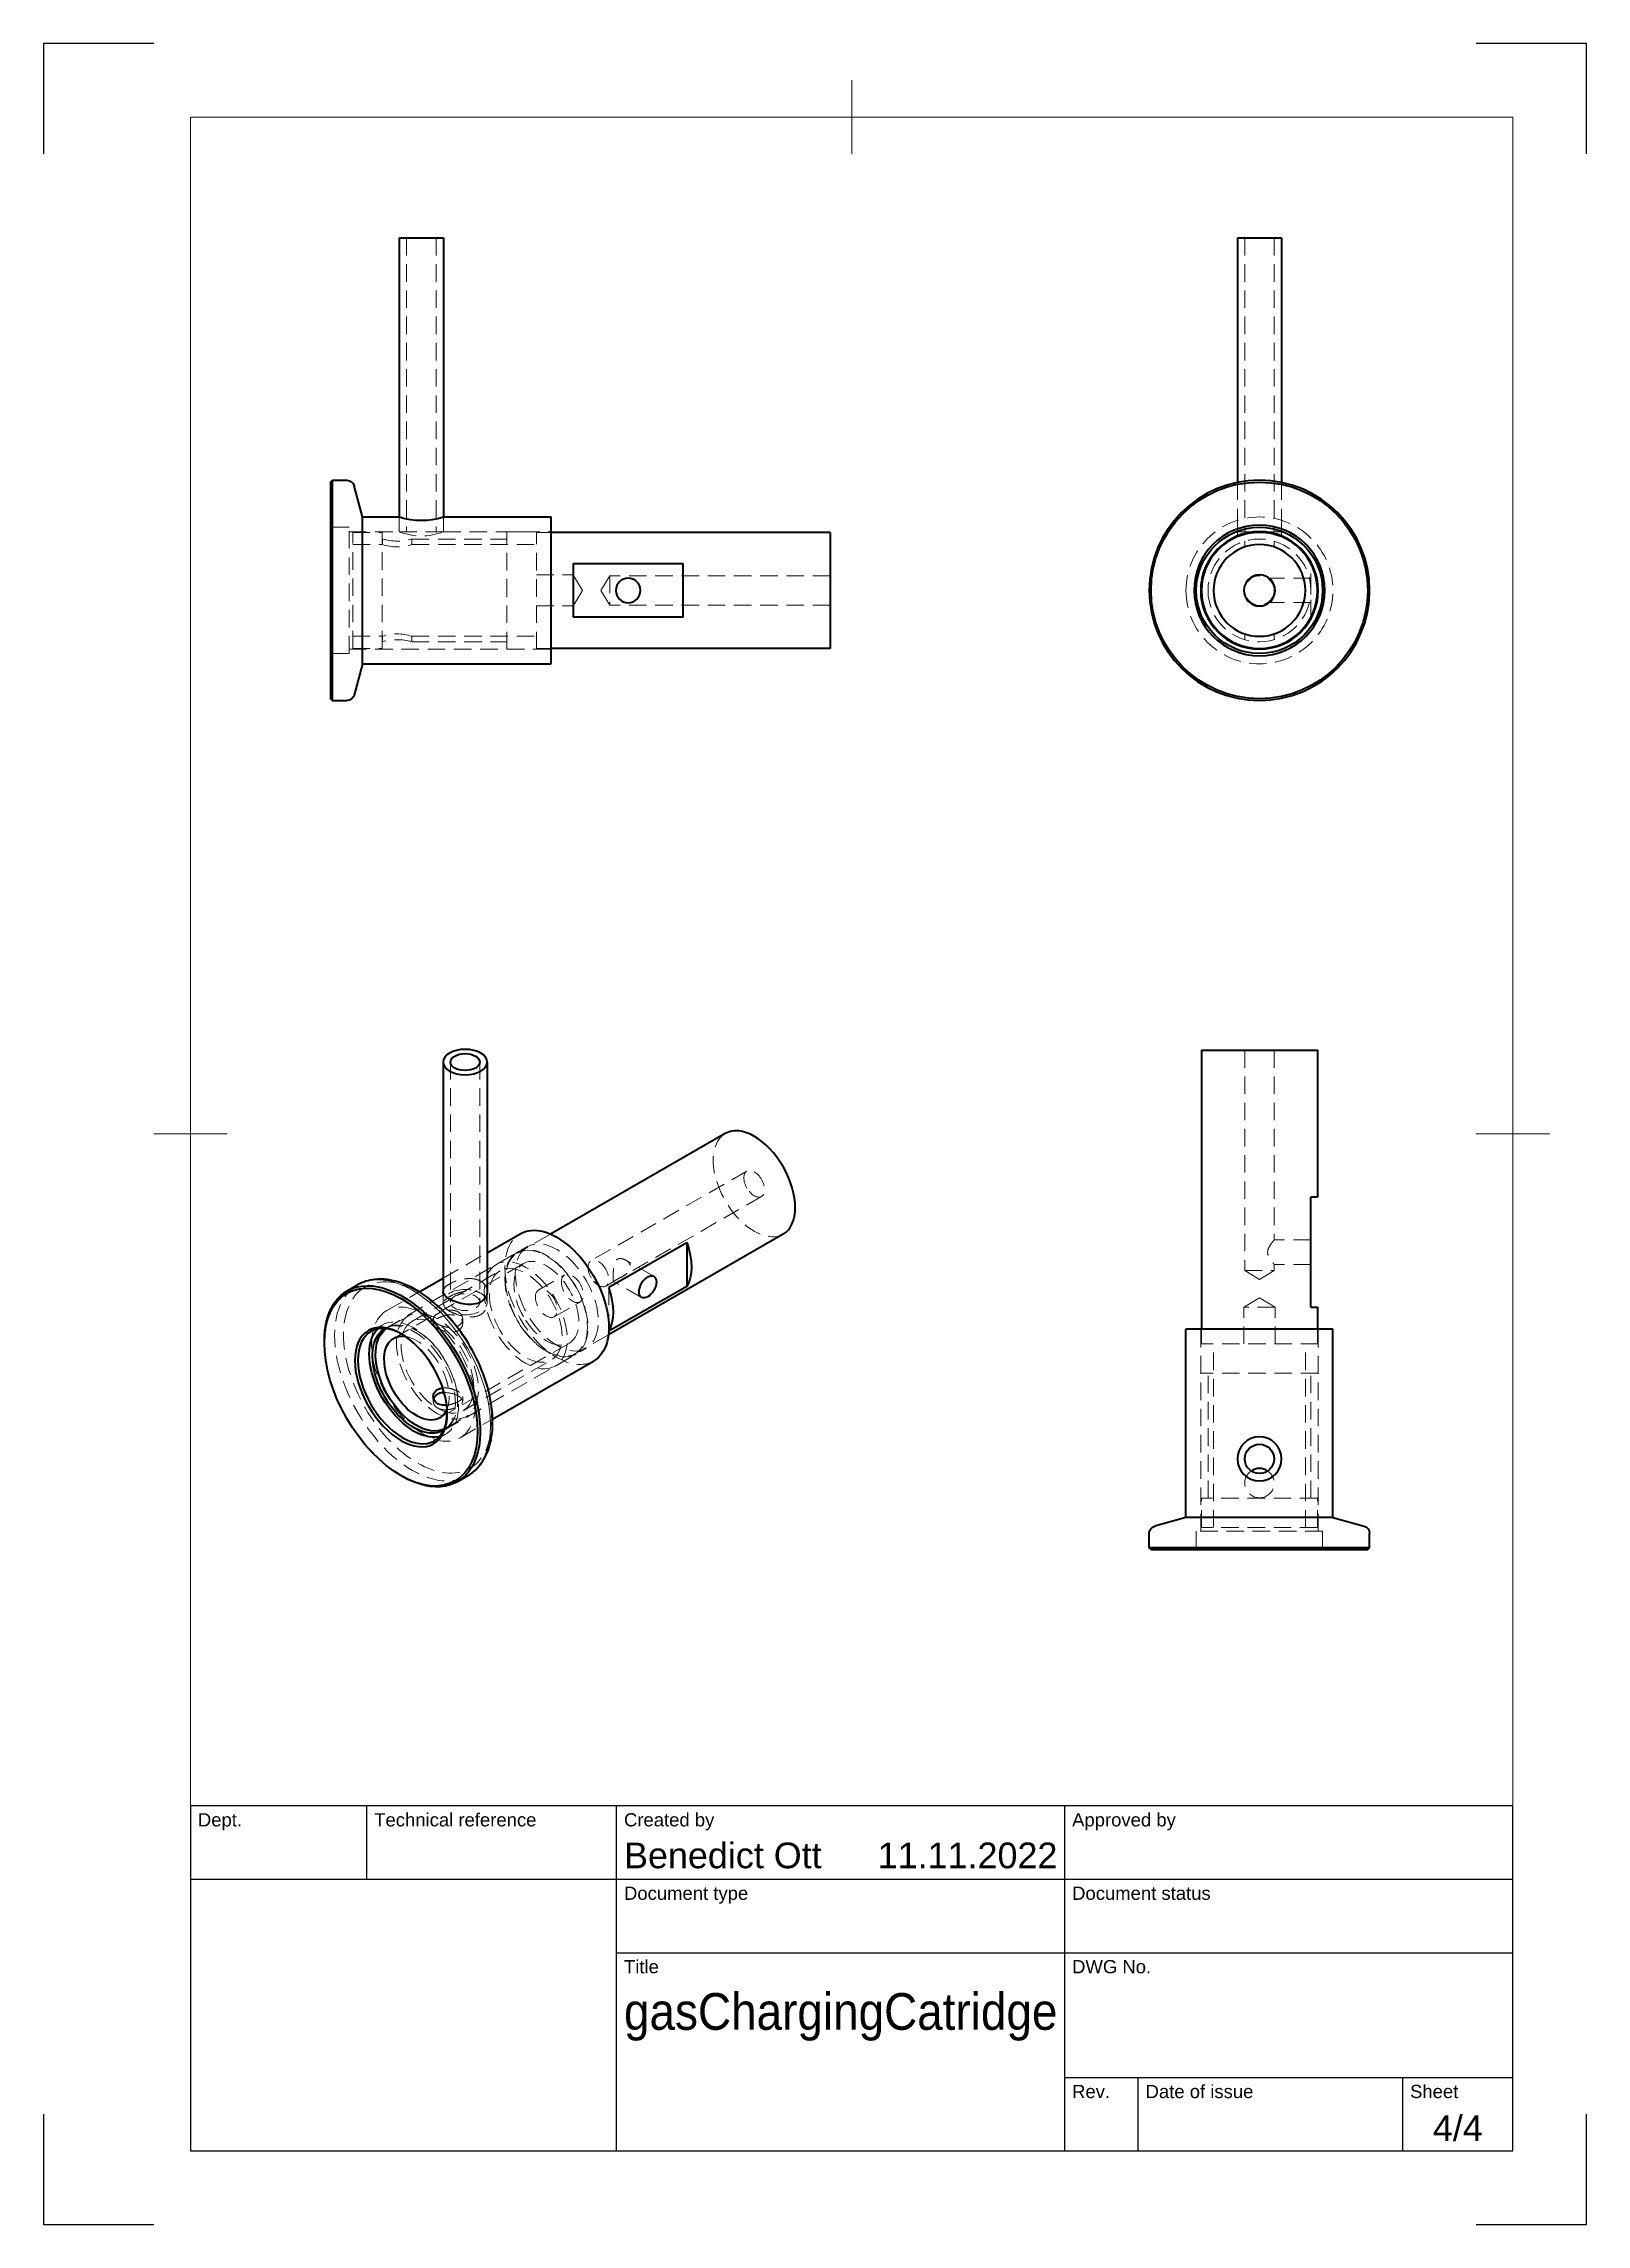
# Model space of a CAD drawing. Header units: millimetres. Extents: x 0 to 210, y 0 to 297.
import ezdxf
from ezdxf.enums import TextEntityAlignment as Align

# ---------------------------------------------------------------- set-up
doc = ezdxf.new("R2010")
doc.units = ezdxf.units.MM
doc.header["$LTSCALE"] = 0.75
doc.linetypes.add('HIDDEN2', pattern=[4.7625, 3.175, -1.5875])
for name, color, linetype, lineweight in [('BORDER', 7, 'Continuous', 18), ('Hidden', 7, 'HIDDEN2', 18), ('Hidden Narrow', 7, 'HIDDEN2', 18), ('TITLEBLOCK', 7, 'Continuous', 25), ('Visible', 7, 'Continuous', 35), ('Visible Narrow', 7, 'Continuous', 18)]:
    doc.layers.add(name, color=color, linetype=linetype, lineweight=lineweight)
doc.styles.add('FusionTitle', font='arial.ttf')

# ---------------------------------------------------------------- blocks, each defined once
blk = doc.blocks.new('ISO_A4(P)_SHEET')
at = {"layer": 'BORDER'}
for p, q in [((110, 292), (110, 282)), ((200, 287), (20, 287)), ((20, 287), (20, 10)), ((200, 287), (200, 10)), ((15, 148.5), (25, 148.5)), ((205, 148.5), (195, 148.5)), ((20, 10), (200, 10))]:
    blk.add_line(p, q, dxfattribs=at)
at = {"layer": 'Defpoints'}
for p, q in [((15, 297), (0, 297)), ((0, 297), (0, 282)), ((210, 297), (195, 297)), ((210, 282), (210, 297)), ((0, 15), (0, 0)), ((210, 0), (210, 15)), ((0, 0), (15, 0)), ((195, 0), (210, 0))]:
    blk.add_line(p, q, dxfattribs=at)
blk = doc.blocks.new('ISO_TITLEBLOCK')
at = {"layer": 'TITLEBLOCK'}
for p, q in [((0, 47), (-180, 47)), ((-180, 47), (-180, 0)), ((-156, 37), (-156, 47)), ((-122, 0), (-122, 47)), ((-61, 0), (-61, 47)), ((0, 0), (0, 47)), ((-180, 37), (0, 37)), ((-122, 27), (0, 27)), ((-61, 10), (0, 10)), ((-51, 0), (-51, 10)), ((-15, 0), (-15, 10)), ((-180, 0), (0, 0))]:
    blk.add_line(p, q, dxfattribs=at)
at = {"layer": 'TITLEBLOCK', "style": 'FusionTitle'}
for s, p in [('Dept.', (-179, 46)), ('Technical reference', (-155, 46)), ('Created by', (-121, 46)), ('Approved by', (-60, 46)), ('Document type', (-121, 36)), ('Document status', (-60, 36)), ('Title', (-121, 26)), ('DWG No.', (-60, 26)), ('Rev.', (-60, 9)), ('Date of issue', (-50, 9)), ('Sheet', (-14, 9))]:
    blk.add_text(s, height=1.8, dxfattribs=at).set_placement(p, align=Align.TOP_LEFT)
for tag, height, p in [('DEPT', 3.5, (-179, 42)), ('TECHNICAL_REFERENCE', 3.5, (-155, 42)), ('CREATED_BY', 3.5, (-121, 42)), ('APPROVED_BY', 3.5, (-60, 42)), ('DOCUMENT_TYPE', 3.5, (-121, 32)), ('DOCUMENT_STATUS', 3.5, (-60, 32)), ('TITLE_1', 5, (-121, 21.5)), ('TITLE_2', 5, (-121, 14)), ('TITLE_3', 5, (-121, 6.5)), ('DATE_OF_ISSUE', 3.5, (-50, 5))]:
    blk.add_attdef(tag, text='', height=height, dxfattribs=at).set_placement(p, align=Align.TOP_LEFT)
for tag, p in [('CREATED_DATE', (-62, 42)), ('APPROVED_DATE', (-0.99, 42))]:
    blk.add_attdef(tag, text='', height=3.5, dxfattribs=at).set_placement(p, align=Align.TOP_RIGHT)
for tag, height, p in [('DRAWING_NUMBER', 5, (-30.5, 19.75)), ('REV', 3.5, (-56, 4.85)), ('SHEET', 3.5, (-7.5, 4.85))]:
    blk.add_attdef(tag, text='', height=height, dxfattribs=at).set_placement(p, align=Align.TOP_CENTER)

msp = doc.modelspace()

# ---------------------------------------------------------------- linework, layer by layer
at = {"layer": 'Hidden', "extrusion": (-1, -2e-16, 2.966e-13)}
for p, q in [((49.41, 270.53), (49.41, 230.53)), ((53.41, 270.53), (53.41, 230.53)), ((48.41, 232.53), (48.41, 230.53)), ((48.41, 232.53), (48.41, 230.53)), ((54.41, 232.53), (54.41, 230.53)), ((54.41, 232.53), (54.41, 230.53)), ((39.37, 231.13), (39.07, 231.43)), ((39.37, 231.13), (39.37, 213.93)), ((39.37, 231.13), (41.57, 231.13)), ((41.57, 213.93), (41.57, 231.13)), ((41.57, 230.53), (48.41, 230.53)), ((42.07, 214.63), (42.07, 230.43)), ((42.07, 230.43), (46.07, 230.43)), ((42.07, 228.78), (46.11, 228.78)), ((46.07, 214.63), (46.07, 230.43)), ((46.07, 229.53), (46.11, 229.53)), ((46.11, 229.53), (46.11, 228.78)), ((48.41, 230.53), (54.41, 230.53)), ((50.11, 229.53), (50.11, 228.78)), ((50.11, 229.53), (63.07, 229.53)), ((50.11, 228.78), (67.07, 228.78)), ((54.41, 230.53), (69.07, 230.53)), ((63.07, 214.53), (63.07, 230.53)), ((63.07, 230.53), (67.07, 230.53)), ((67.07, 214.53), (67.07, 230.53)), ((69.07, 230.43), (67.07, 230.43)), ((67.07, 224.65), (72.07, 224.65)), ((73.34, 222.53), (72.07, 224.65)), ((75.86, 222.53), (77.07, 224.53)), ((77.07, 224.53), (77.07, 220.53)), ((107.07, 224.53), (77.07, 224.53)), ((67.07, 220.42), (72.07, 220.42)), ((73.34, 222.53), (72.07, 220.42)), ((75.86, 222.53), (77.07, 220.53)), ((107.07, 220.53), (77.07, 220.53)), ((39.37, 213.93), (39.07, 213.63)), ((39.37, 213.93), (41.57, 213.93)), ((41.57, 214.53), (69.07, 214.53)), ((42.07, 216.28), (46.11, 216.28)), ((42.07, 214.63), (46.07, 214.63)), ((46.07, 215.53), (46.11, 215.53)), ((46.11, 216.28), (46.11, 215.53)), ((50.11, 216.28), (50.11, 215.53)), ((50.11, 216.28), (67.07, 216.28)), ((50.11, 215.53), (63.07, 215.53)), ((63.07, 214.53), (67.07, 214.53)), ((69.07, 214.63), (67.07, 214.63))]:
    msp.add_line(p, q, dxfattribs=at)
at = {"layer": 'Hidden'}
for p, q in [((163.5, 270.53), (163.5, 230.53)), ((167.5, 270.53), (167.5, 230.53)), ((162.5, 237.23), (162.5, 230.53)), ((168.5, 237.23), (168.5, 230.53)), ((162.5, 232.07), (162.5, 229.95)), ((168.5, 232.07), (168.5, 229.95)), ((162.5, 230.53), (168.5, 230.53)), ((163.5, 229.24), (163.5, 228.46)), ((167.5, 229.24), (167.5, 228.46)), ((172.5, 218.87), (172.5, 226.2)), ((172.5, 224.2), (166.61, 224.2)), ((172.5, 220.87), (166.61, 220.87)), ((163.5, 216.61), (163.5, 215.83)), ((167.5, 216.61), (167.5, 215.83))]:
    msp.add_line(p, q, dxfattribs=at)
at = {"layer": 'Hidden', "extrusion": (-0.707107, -0.407196, 0.578093)}
for p, q in [((55.37, 158.3), (55.37, 125.6)), ((59.37, 158.3), (59.37, 125.6)), ((95.73, 143.46), (74.52, 131.24)), ((97.73, 139.99), (78.9, 129.15)), ((68.99, 134.86), (64.5, 132.28)), ((46.42, 121.98), (65.87, 133.18)), ((47.65, 120.67), (65.33, 130.85)), ((54.37, 128.87), (60.37, 132.33)), ((61.62, 130.74), (64.45, 132.37)), ((83.06, 129.12), (79.26, 131.31)), ((50.1, 122.95), (62.12, 129.87)), ((67.39, 127.27), (70.92, 129.31)), ((77.66, 128.44), (76.51, 127.77)), ((81.4, 126.23), (77.59, 128.42)), ((46.72, 124.47), (51.14, 127.01)), ((54.37, 127.05), (54.37, 125.37)), ((54.37, 127.05), (54.37, 125.6)), ((60.37, 127.05), (60.37, 125.37)), ((60.37, 127.05), (60.37, 125.6)), ((69.5, 123.6), (73.04, 125.64)), ((76.93, 121.63), (76.93, 127.62)), ((44.57, 121.61), (46.12, 122.5)), ((46.82, 122.1), (49.65, 123.73)), ((53.04, 123.32), (53.04, 122.69)), ((57.04, 123.32), (57.04, 122.69)), ((48.88, 121.17), (48.67, 121.3)), ((53.89, 109.84), (71.56, 120.02)), ((54.41, 108.12), (73.85, 119.32)), ((76.87, 121.17), (72.39, 118.59)), ((57.09, 110.82), (69.11, 117.74)), ((69.61, 116.87), (72.44, 118.5)), ((53.04, 112.74), (53.04, 112.11)), ((54.71, 108.41), (57.54, 110.04)), ((54.94, 110.65), (54.94, 110.41)), ((57.04, 112.74), (57.04, 112.11)), ((53.15, 106.7), (54.71, 107.6)), ((56.7, 107.14), (61.12, 109.68))]:
    msp.add_line(p, q, dxfattribs=at)
at = {"layer": 'Hidden', "extrusion": (-1e-16, -1, 2.966e-13)}
for p, q in [((163.5, 159.91), (163.5, 129.91)), ((167.5, 159.91), (167.5, 134.07)), ((172.5, 134.07), (167.5, 134.07)), ((172.5, 130.74), (167.5, 130.74)), ((167.5, 130.74), (167.5, 129.91)), ((163.5, 129.91), (167.5, 129.91)), ((165.5, 128.7), (163.5, 129.91)), ((165.5, 128.7), (167.5, 129.91)), ((165.5, 126.18), (163.38, 124.91)), ((167.62, 124.91), (163.38, 124.91)), ((163.38, 119.91), (163.38, 124.91)), ((165.5, 126.18), (167.62, 124.91)), ((167.62, 119.91), (167.62, 124.91)), ((157.5, 94.41), (157.5, 121.91)), ((157.6, 121.91), (157.6, 119.91)), ((173.4, 121.91), (173.4, 119.91)), ((173.5, 94.41), (173.5, 121.91)), ((173.5, 119.91), (157.5, 119.91)), ((157.5, 115.91), (157.5, 119.91)), ((159.25, 94.91), (159.25, 119.91)), ((171.75, 94.91), (171.75, 119.91)), ((173.5, 115.91), (173.5, 119.91)), ((173.5, 115.91), (157.5, 115.91)), ((158.5, 98.91), (158.5, 115.91)), ((172.5, 98.91), (172.5, 115.91)), ((173.4, 98.91), (157.6, 98.91)), ((157.6, 94.91), (157.6, 98.91)), ((173.4, 94.91), (173.4, 98.91)), ((156.9, 92.21), (156.6, 91.91)), ((174.1, 94.41), (156.9, 94.41)), ((156.9, 92.21), (156.9, 94.41)), ((156.9, 92.21), (174.1, 92.21)), ((173.4, 94.91), (157.6, 94.91)), ((174.1, 92.21), (174.1, 94.41)), ((174.1, 92.21), (174.4, 91.91))]:
    msp.add_line(p, q, dxfattribs=at)
at = {"layer": 'Hidden', "extrusion": (0, 0, -1)}
for radius in [10, 7]:
    msp.add_circle((-165.5, 222.53), radius, dxfattribs=at)
at = {"layer": 'Hidden'}
msp.add_circle((165.5, 222.53), 2, dxfattribs=at)
for centre, radius, start, end in [((48.11, 236.27), 7.02, 253.4592, 286.5408), ((48.11, 234.74), 6.28, 251.423, 288.577), ((51.41, 238), 8.05, 248.1161, 291.8839), ((48.11, 210.33), 6.28, 71.423, 108.577), ((48.11, 208.8), 7.02, 73.4592, 106.5408), ((54.62, 109.52), 3.76, 60.8251, 91.6182), ((165.5, 100.95), 2, 124.5037, 270.0089), ((165.5, 100.95), 2, 269.9912, 55.4963)]:
    msp.add_arc(centre, radius, start, end, dxfattribs=at)
for centre, major_axis, start_param, end_param in [((96.73, 141.72), (-3.94, 6.85), 0, 3.141593), ((96.73, 141.72), (-1, 1.73), 1.570796326795051, 7.853981633974637), ((68.44, 125.44), (-3.94, 6.85), 1.57079632679505, 7.853981633974637), ((68.44, 125.44), (-3.12, 5.42), 1.570796326794882, 7.853981633974468), ((75.52, 129.51), (-1, 1.73), 1.570796326795114, 7.8539816339747), ((48.86, 114.16), (-4.29, 7.45), 3.911698, 5.51308)]:
    msp.add_ellipse(centre, major_axis=major_axis, ratio=0.578093, start_param=start_param, end_param=end_param, dxfattribs=at)
at = {"layer": 'Hidden', "extrusion": (0, -1e-16, -1)}
msp.add_ellipse((69.86, 126.25), major_axis=(-4.99, 8.67), ratio=0.578093, start_param=3.141593, end_param=6.283185, dxfattribs=at)
at = {"layer": 'Hidden', "extrusion": (2e-16, 0, -1)}
msp.add_ellipse((69.86, 126.25), major_axis=(-3.99, 6.93), ratio=0.578093, dxfattribs=at)
at = {"layer": 'Hidden', "extrusion": (1e-16, -1e-16, -1)}
for centre, major_axis in [((65.62, 123.81), (-3.99, 6.93)), ((68.44, 125.44), (-3.99, 6.93)), ((51.71, 115.8), (-4.99, 8.67))]:
    msp.add_ellipse(centre, major_axis=major_axis, ratio=0.578093, dxfattribs=at)
at = {"layer": 'Hidden', "extrusion": (3e-16, 1e-16, -1)}
for centre in [(65.62, 123.81), (53.6, 116.88)]:
    msp.add_ellipse(centre, major_axis=(-3.49, 6.07), ratio=0.578093, dxfattribs=at)
at = {"layer": 'Hidden', "extrusion": (2e-16, -1e-16, -1)}
for centre in [(71.98, 127.47), (68.44, 125.44)]:
    msp.add_ellipse(centre, major_axis=(-1.06, 1.83), ratio=0.578093, dxfattribs=at)
at = {"layer": 'Hidden', "extrusion": (2e-16, 1e-16, -1)}
msp.add_ellipse((53.6, 116.88), major_axis=(-3.94, 6.85), ratio=0.578093, dxfattribs=at)
at = {"layer": 'Hidden', "extrusion": (1e-16, 2e-16, -1)}
msp.add_ellipse((57.37, 125.6), major_axis=(-3, 0), ratio=0.575862, start_param=1.570796326794517, end_param=7.853981633974104, dxfattribs=at)
at = {"layer": 'Hidden'}
msp.add_ellipse((57.37, 125.6), major_axis=(-2, 0), ratio=0.575862, dxfattribs=at)
at = {"layer": 'Hidden', "extrusion": (0, 0, -1)}
msp.add_ellipse((50.41, 115.05), major_axis=(-4.29, 7.45), ratio=0.578093, start_param=-0.181534, end_param=3.323127, dxfattribs=at)
at = {"layer": 'Hidden', "extrusion": (2e-16, 0, -1)}
msp.add_ellipse((50.41, 115.05), major_axis=(-3.99, 6.93), ratio=0.578093, start_param=0.006386, end_param=3.135206, dxfattribs=at)
at = {"layer": 'Hidden', "extrusion": (2e-16, 1e-16, -1)}
msp.add_ellipse((50.77, 115.26), major_axis=(-3.94, 6.85), ratio=0.578093, start_param=-0.049408, end_param=3.191, dxfattribs=at)
at = {"layer": 'Hidden', "extrusion": (3e-16, 0, -1)}
msp.add_ellipse((48.82, 114.14), major_axis=(-7.49, 13), ratio=0.578093, start_param=3.928925, end_param=5.495853, dxfattribs=at)
at = {"layer": 'Hidden', "extrusion": (4e-16, 0, -1)}
msp.add_ellipse((50.77, 115.26), major_axis=(-3.12, 5.42), ratio=0.578093, start_param=0.433152, end_param=2.70844, dxfattribs=at)
at = {"layer": 'Hidden'}
for points, knots in [([(167.5, 134.07), (167.5, 134.07), (167.46, 134.02), (167.32, 133.85), (167.22, 133.72), (167.01, 133.44), (166.89, 133.26), (166.74, 132.96), (166.69, 132.85), (166.63, 132.63), (166.61, 132.52), (166.61, 132.29), (166.63, 132.18), (166.69, 131.96), (166.74, 131.85), (166.89, 131.55), (167.01, 131.37), (167.22, 131.09), (167.32, 130.96), (167.46, 130.79), (167.5, 130.74), (167.5, 130.74)], [0.2718887, 0.2718887, 0.2718887, 0.2718887, 0.338455, 0.338455, 0.4050213, 0.4050213, 0.4743994, 0.4743994, 0.5090884, 0.5090884, 0.5437775, 0.5437775, 0.5784665, 0.5784665, 0.6131555, 0.6131555, 0.6825336, 0.6825336, 0.7490999, 0.7490999, 0.8156662, 0.8156662, 0.8156662, 0.8156662]), ([(78.07, 128.71), (78.15, 128.76), (78.24, 128.81), (78.44, 128.91), (78.55, 128.96), (78.87, 129.12), (79.08, 129.25), (79.43, 129.51), (79.59, 129.67), (79.81, 130.02), (79.88, 130.21), (79.88, 130.57), (79.81, 130.76), (79.59, 131.08), (79.43, 131.21), (79.08, 131.41), (78.87, 131.49), (78.55, 131.54), (78.44, 131.54), (78.24, 131.51), (78.15, 131.48), (77.98, 131.39), (77.92, 131.33), (77.81, 131.17), (77.77, 131.09), (77.66, 130.8), (77.62, 130.57), (77.57, 130.14), (77.55, 129.9), (77.53, 129.44), (77.52, 129.21), (77.52, 128.85), (77.53, 128.7), (77.55, 128.49), (77.57, 128.44), (77.62, 128.41), (77.66, 128.43), (77.77, 128.51), (77.81, 128.54), (77.92, 128.62), (77.98, 128.67), (78.07, 128.71)], [0, 0, 0, 0, 0.034689, 0.034689, 0.069378, 0.069378, 0.138756, 0.138756, 0.205322, 0.205322, 0.271889, 0.271889, 0.338455, 0.338455, 0.405021, 0.405021, 0.474399, 0.474399, 0.509088, 0.509088, 0.543777, 0.543777, 0.578467, 0.578467, 0.613156, 0.613156, 0.682534, 0.682534, 0.7491, 0.7491, 0.815666, 0.815666, 0.882233, 0.882233, 0.948799, 0.948799, 1.018177, 1.018177, 1.052866, 1.052866, 1.087555, 1.087555, 1.087555, 1.087555]), ([(54.37, 127.05), (54.37, 127.22), (54.45, 127.4), (54.75, 127.75), (54.98, 127.92), (55.25, 128.08), (55.52, 128.23), (55.86, 128.39), (56.6, 128.64), (57, 128.73), (57.75, 128.82), (58.15, 128.83), (58.89, 128.72), (59.22, 128.61), (59.49, 128.46)], [1.5926933, 1.5926933, 1.5926933, 1.5926933, 1.7064765, 1.7064765, 1.8202596, 1.8202596, 1.8202596, 1.9340428, 1.9340428, 2.047826, 2.047826, 2.1615753, 2.1615753, 2.2753246, 2.2753246, 2.2753246, 2.2753246]), ([(55.25, 126.34), (54.98, 126.19), (54.75, 126.02), (54.45, 125.69), (54.37, 125.52), (54.37, 125.21), (54.45, 125.04), (54.75, 124.7), (54.98, 124.53), (55.52, 124.22), (55.86, 124.07), (56.6, 123.8), (57, 123.7), (57.75, 123.58), (58.14, 123.56), (58.88, 123.64), (59.22, 123.75), (59.76, 124.06), (59.99, 124.28), (60.3, 124.8), (60.37, 125.09), (60.37, 125.64), (60.3, 125.93), (59.99, 126.45), (59.76, 126.67), (59.22, 126.98), (58.88, 127.08), (58.14, 127.17), (57.74, 127.15), (57, 127.03), (56.6, 126.93), (55.86, 126.66), (55.52, 126.5), (55.25, 126.34)], [0, 0, 0, 0, 0.11427, 0.11427, 0.22854, 0.22854, 0.342723, 0.342723, 0.456905, 0.456905, 0.571088, 0.571088, 0.685271, 0.685271, 0.799541, 0.799541, 0.913811, 0.913811, 1.028081, 1.028081, 1.142351, 1.142351, 1.256534, 1.256534, 1.370716, 1.370716, 1.484899, 1.484899, 1.599081, 1.599081, 1.713351, 1.713351, 1.827622, 1.827622, 1.827622, 1.827622]), ([(53.63, 123.37), (53.45, 123.27), (53.29, 123.15), (53.09, 122.92), (53.04, 122.8), (53.04, 122.58), (53.09, 122.47), (53.29, 122.23), (53.45, 122.12), (53.81, 121.91), (54.03, 121.81), (54.52, 121.64), (54.79, 121.58), (55.29, 121.51), (55.56, 121.5), (56.05, 121.57), (56.28, 121.64), (56.63, 121.85), (56.79, 121.99), (56.99, 122.33), (57.04, 122.52), (57.04, 122.87), (56.99, 123.06), (56.79, 123.39), (56.63, 123.54), (56.28, 123.74), (56.05, 123.82), (55.56, 123.89), (55.29, 123.88), (54.79, 123.81), (54.52, 123.75), (54.03, 123.58), (53.81, 123.48), (53.63, 123.37)], [0, 0, 0, 0, 0.075933, 0.075933, 0.151865, 0.151865, 0.227768, 0.227768, 0.303671, 0.303671, 0.379574, 0.379574, 0.455477, 0.455477, 0.531409, 0.531409, 0.607342, 0.607342, 0.683274, 0.683274, 0.759207, 0.759207, 0.83511, 0.83511, 0.911013, 0.911013, 0.986916, 0.986916, 1.062819, 1.062819, 1.138751, 1.138751, 1.214684, 1.214684, 1.214684, 1.214684]), ([(56.46, 124.25), (56.63, 124.15), (56.79, 124.01), (56.99, 123.68), (57.04, 123.5), (57.04, 123.15), (56.99, 122.96), (56.79, 122.63), (56.63, 122.49), (56.28, 122.28), (56.05, 122.21), (55.56, 122.14), (55.29, 122.14), (54.79, 122.2), (54.52, 122.26), (54.03, 122.42), (53.81, 122.52), (53.63, 122.63)], [0.3031802, 0.3031802, 0.3031802, 0.3031802, 0.378966, 0.378966, 0.4547518, 0.4547518, 0.5305561, 0.5305561, 0.6063604, 0.6063604, 0.6821646, 0.6821646, 0.7579689, 0.7579689, 0.8337547, 0.8337547, 0.9095405, 0.9095405, 0.9095405, 0.9095405]), ([(53.09, 112.42), (53.06, 112.32), (53.04, 112.21), (53.04, 111.94), (53.09, 111.75), (53.29, 111.42), (53.45, 111.28), (53.63, 111.18)], [1.3199854, 1.3199854, 1.3199854, 1.3199854, 1.3643292, 1.3643292, 1.440115, 1.440115, 1.5159009, 1.5159009, 1.5159009, 1.5159009]), ([(53.63, 111.18), (53.81, 111.08), (54.03, 111), (54.52, 110.93), (54.79, 110.93), (55.29, 110.99), (55.56, 111.05), (56.05, 111.21), (56.28, 111.32), (56.63, 111.52), (56.79, 111.64), (56.99, 111.88), (57.04, 112), (57.04, 112.23), (56.99, 112.35), (56.79, 112.59), (56.63, 112.71), (56.46, 112.81)], [0.3031802, 0.3031802, 0.3031802, 0.3031802, 0.378966, 0.378966, 0.4547518, 0.4547518, 0.5305561, 0.5305561, 0.6063604, 0.6063604, 0.6821646, 0.6821646, 0.7579689, 0.7579689, 0.8337547, 0.8337547, 0.9095405, 0.9095405, 0.9095405, 0.9095405])]:
    msp.add_open_spline(points, degree=3, knots=knots, dxfattribs=at)
at = {"layer": 'Hidden', "extrusion": (-4.9936e-12, -1.8248e-12, -1)}
msp.add_open_spline([(59.49, 128.46), (59.76, 128.3), (59.99, 128.09), (60.3, 127.59), (60.37, 127.31), (60.37, 127.05)], degree=3, knots=[0.4550649, 0.4550649, 0.4550649, 0.4550649, 0.5688142, 0.5688142, 0.6825635, 0.6825635, 0.6825635, 0.6825635], dxfattribs=at)
at = {"layer": 'Hidden', "extrusion": (1.5463e-12, -1.5684e-12, -1)}
msp.add_open_spline([(53.63, 122.63), (53.45, 122.73), (53.29, 122.85), (53.09, 123.09), (53.04, 123.21), (53.04, 123.44), (53.09, 123.56), (53.29, 123.8), (53.45, 123.91), (53.63, 124.02), (53.81, 124.12), (54.03, 124.22), (54.52, 124.38), (54.79, 124.44), (55.29, 124.5), (55.56, 124.51), (56.05, 124.43), (56.28, 124.36), (56.46, 124.25)], degree=3, knots=[0.9095405, 0.9095405, 0.9095405, 0.9095405, 0.9853264, 0.9853264, 1.0611122, 1.0611122, 1.1369164, 1.1369164, 1.2127207, 1.2127207, 1.2127207, 1.288525, 1.288525, 1.3643292, 1.3643292, 1.440115, 1.440115, 1.5159009, 1.5159009, 1.5159009, 1.5159009], dxfattribs=at)
at = {"layer": 'Hidden', "extrusion": (1.0677e-12, 1.0262e-12, -1)}
msp.add_open_spline([(54.32, 113.91), (54.56, 113.93), (54.81, 113.92), (55.29, 113.86), (55.56, 113.79), (56.05, 113.63), (56.28, 113.52), (56.63, 113.32), (56.79, 113.2), (56.99, 112.97), (57.04, 112.85), (57.04, 112.63), (56.99, 112.51), (56.79, 112.28), (56.63, 112.16), (56.28, 111.96), (56.05, 111.86), (55.56, 111.69), (55.29, 111.62), (54.98, 111.58), (54.92, 111.57), (54.86, 111.57)], degree=3, knots=[0.0805201, 0.0805201, 0.0805201, 0.0805201, 0.1518651, 0.1518651, 0.227768, 0.227768, 0.3036709, 0.3036709, 0.3795738, 0.3795738, 0.4554768, 0.4554768, 0.5314093, 0.5314093, 0.6073419, 0.6073419, 0.6832744, 0.6832744, 0.759207, 0.759207, 0.7768243, 0.7768243, 0.7768243, 0.7768243], dxfattribs=at)
at = {"layer": 'Hidden Narrow'}
msp.add_ellipse((50.22, 114.94), major_axis=(-7.49, 13), ratio=0.578093, start_param=0, end_param=3.141593, dxfattribs=at)
at = {"layer": 'Hidden Narrow', "extrusion": (1e-16, 0, -1)}
msp.add_ellipse((50.91, 115.34), major_axis=(-7.12, 12.36), ratio=0.578093, dxfattribs=at)
at = {"layer": 'Visible', "extrusion": (-1, -2e-16, 2.966e-13)}
for p, q in [((48.41, 270.53), (54.41, 270.53)), ((48.41, 270.53), (48.41, 232.53)), ((54.41, 270.53), (54.41, 232.53)), ((39.07, 237.28), (39.32, 237.53)), ((39.07, 237.28), (39.07, 207.78)), ((39.32, 207.53), (39.32, 237.53)), ((39.32, 237.53), (41.3, 237.53)), ((43.41, 232.53), (42.26, 236.79)), ((43.41, 212.53), (43.41, 232.53)), ((43.41, 232.53), (48.41, 232.53)), ((54.41, 232.53), (69.07, 232.53)), ((69.07, 212.53), (69.07, 232.53)), ((107.07, 230.43), (69.07, 230.43)), ((107.07, 230.43), (107.07, 214.63)), ((72.07, 226.2), (72.07, 218.87)), ((72.07, 226.2), (87.07, 226.2)), ((87.07, 218.87), (87.07, 226.2)), ((87.07, 218.87), (72.07, 218.87)), ((107.07, 214.63), (69.07, 214.63)), ((43.41, 212.53), (42.26, 208.28)), ((43.41, 212.53), (69.07, 212.53)), ((39.07, 207.78), (39.32, 207.53)), ((39.32, 207.53), (41.3, 207.53))]:
    msp.add_line(p, q, dxfattribs=at)
at = {"layer": 'Visible'}
for p, q in [((162.5, 270.53), (168.5, 270.53)), ((162.5, 270.53), (162.5, 237.23)), ((168.5, 270.53), (168.5, 237.23))]:
    msp.add_line(p, q, dxfattribs=at)
at = {"layer": 'Visible', "extrusion": (-0.707107, -0.407196, 0.578093)}
for p, q in [((54.37, 158.3), (54.37, 127.05)), ((60.37, 158.3), (60.37, 127.05)), ((92.79, 148.57), (68.99, 134.86)), ((60.37, 132.33), (64.87, 134.92)), ((100.67, 134.88), (76.87, 121.17)), ((76.93, 127.62), (87.54, 133.72)), ((87.54, 133.72), (87.54, 127.74)), ((41.34, 127.13), (42.74, 127.94)), ((51.14, 127.01), (54.37, 128.87)), ((87.54, 127.74), (76.93, 121.63)), ((38.22, 120.04), (38.22, 120.24)), ((61.12, 109.68), (74.85, 117.58)), ((48.61, 102), (48.78, 101.9)), ((56.31, 101.14), (57.71, 101.94))]:
    msp.add_line(p, q, dxfattribs=at)
at = {"layer": 'Visible', "extrusion": (-1e-16, -1, 2.966e-13)}
for p, q in [((157.6, 159.91), (173.4, 159.91)), ((157.6, 159.91), (157.6, 121.91)), ((173.4, 159.91), (173.4, 139.91)), ((173.4, 139.91), (172.5, 139.91)), ((172.5, 124.91), (172.5, 139.91)), ((172.5, 124.91), (173.4, 124.91)), ((173.4, 124.91), (173.4, 121.91)), ((175.5, 121.91), (155.5, 121.91)), ((155.5, 96.25), (155.5, 121.91)), ((175.5, 96.25), (175.5, 121.91)), ((155.5, 96.25), (151.24, 95.1)), ((175.5, 96.25), (155.5, 96.25)), ((175.5, 96.25), (179.76, 95.1)), ((150.5, 92.16), (150.5, 94.14)), ((180.5, 92.16), (150.5, 92.16)), ((150.75, 91.91), (150.5, 92.16)), ((180.25, 91.91), (180.5, 92.16)), ((180.5, 92.16), (180.5, 94.14)), ((150.75, 91.91), (180.25, 91.91))]:
    msp.add_line(p, q, dxfattribs=at)
at = {"layer": 'Visible', "extrusion": (0, 0, -1)}
for centre, radius in [((-165.5, 222.53), 15), ((-165.5, 222.53), 8.9), ((-165.5, 222.53), 8), ((-165.5, 222.53), 7.9), ((-165.5, 222.53), 6.25), ((-165.5, 222.53), 2.12), ((-165.5, 104.25), 3)]:
    msp.add_circle(centre, radius, dxfattribs=at)
at = {"layer": 'Visible'}
for centre, radius in [((165.5, 222.53), 14.75), ((165.5, 222.53), 8.6), ((165.5, 104.25), 2)]:
    msp.add_circle(centre, radius, dxfattribs=at)
at = {"layer": 'Visible', "extrusion": (0, -2e-16, -1)}
msp.add_circle((-79.57, 222.53), 1.67, dxfattribs=at)
for centre, start, end in [((-41.3, 236.53), 90, 165), ((-41.3, 208.53), 195, 270)]:
    msp.add_arc(centre, 1, start, end, dxfattribs=at)
at = {"layer": 'Visible'}
for centre, radius, start, end in [((51.41, 242.12), 10.04, 252.6129, 287.3871), ((165.5, 100.96), 1.99, 89.9526, 124.6108), ((165.5, 100.96), 1.99, 55.3892, 90.0474)]:
    msp.add_arc(centre, radius, start, end, dxfattribs=at)
at = {"layer": 'Visible', "extrusion": (0, 0, -1)}
for centre, start, end in [((-151.5, 94.14), 0, 75), ((-179.5, 94.14), 105, 180)]:
    msp.add_arc(centre, 1, start, end, dxfattribs=at)
at = {"layer": 'Visible', "extrusion": (1e-16, 2e-16, -1)}
msp.add_ellipse((57.37, 158.3), major_axis=(-3, 0), ratio=0.575862, start_param=1.570796326794594, end_param=7.85398163397418, dxfattribs=at)
at = {"layer": 'Visible'}
msp.add_ellipse((57.37, 158.3), major_axis=(-2, 0), ratio=0.575862, dxfattribs=at)
for centre, major_axis, start_param, end_param in [((96.73, 141.72), (-3.94, 6.85), 3.141593, 6.283185), ((48.65, 114.03), (-7.36, 12.78), 1.570796326795115, 7.853981633974701), ((71.98, 127.47), (-3.94, 6.85), 3.446938, 4.410911), ((48.86, 114.16), (-4.29, 7.45), -0.770105, 3.911698)]:
    msp.add_ellipse(centre, major_axis=major_axis, ratio=0.578093, start_param=start_param, end_param=end_param, dxfattribs=at)
at = {"layer": 'Visible', "extrusion": (1e-16, -1e-16, -1)}
msp.add_ellipse((69.86, 126.25), major_axis=(-4.99, 8.67), ratio=0.578093, start_param=0, end_param=3.141593, dxfattribs=at)
at = {"layer": 'Visible', "extrusion": (0, -1e-16, -1)}
for centre, major_axis, start_param, end_param in [((82.59, 133.58), (-3.94, 6.85), 1.872274, 2.836247), ((82.23, 127.68), (0.83, 1.44), 3.141593, 9.424778)]:
    msp.add_ellipse(centre, major_axis=major_axis, ratio=0.578093, start_param=start_param, end_param=end_param, dxfattribs=at)
at = {"layer": 'Visible', "extrusion": (0, 0, -1)}
msp.add_ellipse((48.82, 114.14), major_axis=(-7.49, 13), ratio=0.578093, start_param=-0.787332, end_param=3.928925, dxfattribs=at)
at = {"layer": 'Visible', "extrusion": (3e-16, 1e-16, -1)}
msp.add_ellipse((48.65, 114.03), major_axis=(-4.44, 7.71), ratio=0.578093, dxfattribs=at)
at = {"layer": 'Visible', "extrusion": (2e-16, 0, -1)}
for major_axis, start_param, end_param in [((-4.29, 7.45), 3.323127, 6.101651), ((-3.99, 6.93), 3.135206, 6.289572)]:
    msp.add_ellipse((50.41, 115.05), major_axis=major_axis, ratio=0.578093, start_param=start_param, end_param=end_param, dxfattribs=at)
at = {"layer": 'Visible', "extrusion": (2e-16, 1e-16, -1)}
msp.add_ellipse((50.77, 115.26), major_axis=(-3.94, 6.85), ratio=0.578093, start_param=3.191, end_param=6.233778, dxfattribs=at)
at = {"layer": 'Visible', "extrusion": (4e-16, 0, -1)}
msp.add_ellipse((50.77, 115.26), major_axis=(-3.12, 5.42), ratio=0.578093, start_param=2.70844, end_param=6.716338, dxfattribs=at)
at = {"layer": 'Visible'}
for points, knots in [([(57.71, 101.94), (58.52, 102.41), (59.2, 103.07), (60.3, 104.74), (60.69, 105.76), (61.14, 108.1), (61.18, 109.44), (60.89, 112.26), (60.56, 113.74), (59.55, 116.68), (58.88, 118.15), (57.27, 120.91), (56.34, 122.22), (54.3, 124.55), (53.19, 125.57), (50.89, 127.23), (49.7, 127.87), (47.35, 128.65), (46.18, 128.81), (44.25, 128.6), (43.45, 128.35), (42.74, 127.94)], [5.495853, 5.495853, 5.495853, 5.495853, 5.779582, 5.779582, 6.082816, 6.082816, 6.410034, 6.410034, 6.741288, 6.741288, 7.070751, 7.070751, 7.399369, 7.399369, 7.728869, 7.728869, 8.060141, 8.060141, 8.386963, 8.386963, 8.637446, 8.637446, 8.637446, 8.637446]), ([(55.25, 126.01), (54.98, 126.17), (54.75, 126.34), (54.45, 126.7), (54.37, 126.88), (54.37, 127.05)], [1.3651947, 1.3651947, 1.3651947, 1.3651947, 1.478944, 1.478944, 1.5926933, 1.5926933, 1.5926933, 1.5926933]), ([(60.37, 127.05), (60.37, 126.79), (60.3, 126.5), (59.99, 126.01), (59.76, 125.79), (59.22, 125.48), (58.89, 125.37), (58.15, 125.27), (57.75, 125.27), (57, 125.37), (56.6, 125.46), (55.86, 125.71), (55.52, 125.86), (55.25, 126.01)], [0.6825635, 0.6825635, 0.6825635, 0.6825635, 0.7963466, 0.7963466, 0.9101298, 0.9101298, 1.023913, 1.023913, 1.1376962, 1.1376962, 1.2514455, 1.2514455, 1.3651947, 1.3651947, 1.3651947, 1.3651947]), ([(54.86, 111.57), (54.67, 111.55), (54.47, 111.56), (54.03, 111.61), (53.81, 111.69), (53.45, 111.9), (53.29, 112.04), (53.09, 112.37), (53.04, 112.56), (53.04, 112.92), (53.09, 113.11), (53.29, 113.44), (53.45, 113.59), (53.63, 113.69)], [0.7768243, 0.7768243, 0.7768243, 0.7768243, 0.8351099, 0.8351099, 0.9110128, 0.9110128, 0.9869157, 0.9869157, 1.0628186, 1.0628186, 1.1387512, 1.1387512, 1.2146837, 1.2146837, 1.2146837, 1.2146837]), ([(54.51, 113.28), (54.43, 113.28), (54.35, 113.27), (54.03, 113.23), (53.81, 113.15), (53.63, 113.05), (53.45, 112.94), (53.29, 112.8), (53.15, 112.57), (53.12, 112.5), (53.09, 112.42)], [1.1131515, 1.1131515, 1.1131515, 1.1131515, 1.1369164, 1.1369164, 1.2127207, 1.2127207, 1.2127207, 1.288525, 1.288525, 1.3199854, 1.3199854, 1.3199854, 1.3199854]), ([(53.63, 113.69), (53.81, 113.79), (54.03, 113.87), (54.29, 113.9), (54.31, 113.9), (54.32, 113.91)], [0, 0, 0, 0, 0.07593256, 0.07593256, 0.08052015, 0.08052015, 0.08052015, 0.08052015])]:
    msp.add_open_spline(points, degree=3, knots=knots, dxfattribs=at)
at = {"layer": 'Visible Narrow'}
msp.add_ellipse((50.22, 114.94), major_axis=(-7.49, 13), ratio=0.578093, start_param=3.141593, end_param=6.283185, dxfattribs=at)

# ---------------------------------------------------------------- block references
at = {"layer": 'BORDER'}
msp.add_blockref('ISO_A4(P)_SHEET', (0, 0), dxfattribs=at)
at = {"layer": 'TITLEBLOCK'}
ref = msp.add_blockref('ISO_TITLEBLOCK', (200, 10), dxfattribs=at)
ref.add_attrib('CREATED_DATE', '11.11.2022', dxfattribs={"height": 3.5, "style": 'FusionTitle'}).set_placement((138, 52), align=Align.TOP_RIGHT)
ref.add_attrib('SHEET', '4/4', dxfattribs={"height": 3.5, "style": 'FusionTitle'}).set_placement((192.5, 14.85), align=Align.TOP_CENTER)
ref.add_attrib('TITLE_1', 'gasChargingCatridge', dxfattribs={"height": 5, "style": 'FusionTitle', "width": 0.893964}).set_placement((79, 31.5), align=Align.TOP_LEFT)
ref.add_attrib('CREATED_BY', 'Benedict Ott', dxfattribs={"height": 3.5, "style": 'FusionTitle'}).set_placement((79, 52), align=Align.TOP_LEFT)

doc.saveas('drawing.dxf')
